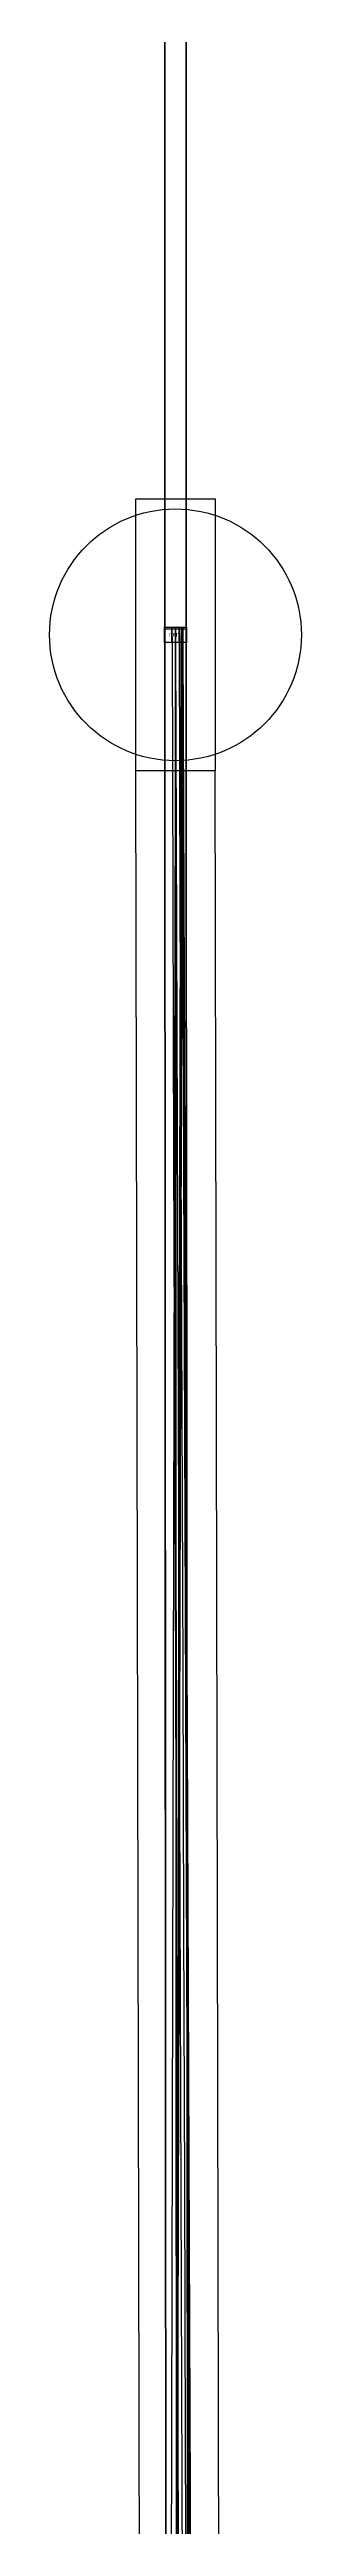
# Model space of a CAD drawing. Header units: millimetres. Extents: x 0 to 3047020, y 0 to 3043599.
# Drawn here: x 19098 to 21598, y 24592 to 49184 of the extents above; entities that cross this region are included whole.
import ezdxf

# ---------------------------------------------------------------- set-up
doc = ezdxf.new("R2010")
doc.units = ezdxf.units.MM
for name, color, linetype in [('main_beam', 1, 'Continuous'), ('main_beam_width', 6, 'Continuous'), ('Mirrors', 7, 'Continuous'), ('poxpoy_beam', 5, 'Continuous'), ('poxpoy_beam_width', 4, 'Continuous'), ('stray_beam', 3, 'Continuous'), ('text', 7, 'Continuous'), ('Vacuum', 7, 'Continuous')]:
    doc.layers.add(name, color=color, linetype=linetype)
doc.styles.add('VCDSTYLE03', font='txt')

msp = doc.modelspace()

# ---------------------------------------------------------------- linework, layer by layer
at = {"layer": 'main_beam', "color": 5}
for p, q in [((20348, 43448), (20348, 43298)), ((20348, 43298), (20348, 43448)), ((20348, 43448), (20348, 43298)), ((20348, 43298), (20362, 20226)), ((20348, 43298), (20362, 20226)), ((20362, 20226), (20348, 43298))]:
    msp.add_line(p, q, dxfattribs=at)
at = {"layer": 'main_beam_width', "color": 5}
for points in [[(20242, 43448), (20247, 122396), (20251, 201343), (20255, 280290), (20260, 359238), (20264, 438185), (20268, 517133), (20272, 596080), (20276, 675027), (20279, 753975), (20283, 832922), (20286, 911869), (20289, 990817), (20292, 1069764), (20294, 1148711), (20296, 1227659), (20298, 1306606), (20299, 1385554), (20300, 1464501), (20300, 1543448), (20300, 1622396)], [(20455, 43448), (20450, 122396), (20446, 201343), (20441, 280290), (20437, 359238), (20433, 438185), (20429, 517133), (20425, 596080), (20421, 675027), (20418, 753975), (20414, 832922), (20411, 911869), (20408, 990817), (20405, 1069764), (20403, 1148711), (20401, 1227659), (20399, 1306606), (20398, 1385554), (20397, 1464501), (20397, 1543448), (20397, 1622396)], [(20243, 43448), (20247, 124529), (20252, 205611), (20256, 286692), (20260, 367773), (20264, 448854), (20268, 529935), (20272, 611016), (20276, 692097), (20280, 773178), (20283, 854259), (20287, 935340), (20290, 1016421), (20292, 1097502), (20295, 1178583), (20297, 1259665), (20298, 1340746), (20299, 1421827), (20300, 1502908), (20300, 1583989)], [(20454, 43448), (20450, 124529), (20445, 205611), (20441, 286692), (20437, 367773), (20433, 448854), (20429, 529935), (20425, 611016), (20421, 692097), (20417, 773178), (20414, 854259), (20410, 935340), (20407, 1016421), (20405, 1097502), (20402, 1178583), (20400, 1259665), (20399, 1340746), (20398, 1421827), (20397, 1502908), (20397, 1583989)], [(20300, 1543448), (20300, 1460115), (20299, 1376782), (20297, 1293448), (20296, 1210115), (20293, 1126782), (20291, 1043448), (20288, 960115), (20284, 876782), (20281, 793448), (20277, 710115), (20273, 626782), (20269, 543448), (20265, 460115), (20261, 376782), (20256, 293448), (20252, 210115), (20247, 126782), (20243, 43448)], [(20397, 1543448), (20397, 1460115), (20398, 1376782), (20400, 1293448), (20401, 1210115), (20404, 1126782), (20406, 1043448), (20409, 960115), (20413, 876782), (20416, 793448), (20420, 710115), (20424, 626782), (20428, 543448), (20432, 460115), (20436, 376782), (20441, 293448), (20445, 210115), (20450, 126782), (20454, 43448)], [(20242, 43298), (20242, 43315), (20242, 43332), (20242, 43348), (20242, 43365), (20242, 43382), (20242, 43398), (20242, 43415), (20242, 43432), (20242, 43448)], [(20242, 43448), (20242, 43432), (20242, 43415), (20242, 43398), (20242, 43382), (20242, 43365), (20242, 43348), (20242, 43332), (20242, 43315), (20242, 43298)], [(20243, 43448), (20243, 43432), (20243, 43415), (20243, 43398), (20243, 43382), (20243, 43365), (20243, 43348), (20243, 43332), (20243, 43315), (20243, 43298)], [(20454, 43448), (20454, 43432), (20454, 43415), (20454, 43398), (20454, 43382), (20454, 43365), (20454, 43348), (20454, 43332), (20454, 43315), (20454, 43298)], [(20455, 43298), (20455, 43315), (20455, 43332), (20455, 43348), (20455, 43365), (20455, 43382), (20455, 43398), (20455, 43415), (20455, 43432), (20455, 43448)], [(20455, 43448), (20455, 43432), (20455, 43415), (20455, 43398), (20455, 43382), (20455, 43365), (20455, 43348), (20455, 43332), (20455, 43315), (20455, 43298)]]:
    msp.add_lwpolyline(points, dxfattribs=at)
at = {"layer": 'main_beam_width', "color": 2}
for points in [[(20242, 43298), (20244, 40723), (20245, 38147), (20246, 35572), (20247, 32996), (20249, 30420), (20250, 27845), (20251, 25269), (20253, 22694), (20254, 20118)], [(20254, 20118), (20253, 22694), (20251, 25269), (20250, 27845), (20249, 30420), (20247, 32996), (20246, 35572), (20245, 38147), (20244, 40723), (20242, 43298)], [(20243, 43298), (20244, 40723), (20245, 38147), (20246, 35572), (20248, 32996), (20249, 30421), (20250, 27845), (20251, 25269), (20253, 22694), (20254, 20118)], [(20454, 43298), (20456, 40747), (20458, 38195), (20460, 35644), (20461, 33092), (20463, 30541), (20465, 27989), (20467, 25438), (20468, 22886), (20470, 20334)], [(20455, 43298), (20456, 40747), (20458, 38195), (20460, 35644), (20462, 33092), (20463, 30541), (20465, 27989), (20467, 25438), (20469, 22886), (20470, 20335)], [(20470, 20335), (20469, 22886), (20467, 25438), (20465, 27989), (20463, 30541), (20462, 33092), (20460, 35644), (20458, 38195), (20456, 40747), (20455, 43298)]]:
    msp.add_lwpolyline(points, dxfattribs=at)
at = {"layer": 'Mirrors', "color": 5}
for p, q in [((20238, 43298), (20238, 43448)), ((20238, 43433), (20458, 43433)), ((20458, 43298), (20238, 43298)), ((20458, 43448), (20458, 43298))]:
    msp.add_line(p, q, dxfattribs=at)
msp.add_lwpolyline([(20238, 43448), (20242, 43448), (20246, 43448), (20250, 43448), (20254, 43448), (20257, 43448), (20261, 43448), (20265, 43448), (20269, 43448), (20273, 43448), (20276, 43448), (20280, 43448), (20284, 43448), (20288, 43448), (20292, 43448), (20295, 43448), (20299, 43448), (20303, 43448), (20307, 43448), (20311, 43448), (20314, 43448), (20318, 43448), (20322, 43448), (20326, 43448), (20330, 43448), (20333, 43448), (20337, 43448), (20341, 43448), (20345, 43448), (20348, 43448), (20352, 43448), (20356, 43448), (20360, 43448), (20364, 43448), (20367, 43448), (20371, 43448), (20375, 43448), (20379, 43448), (20383, 43448), (20386, 43448), (20390, 43448), (20394, 43448), (20398, 43448), (20402, 43448), (20405, 43448), (20409, 43448), (20413, 43448), (20417, 43448), (20421, 43448), (20424, 43448), (20428, 43448), (20432, 43448), (20436, 43448), (20440, 43448), (20443, 43448), (20447, 43448), (20451, 43448), (20455, 43448), (20458, 43448)], dxfattribs=at)
at = {"layer": 'poxpoy_beam', "color": 5}
for p, q in [((20348, 43298), (20349, 43448)), ((20349, 43448), (20349, 43298)), ((20349, 43298), (20426, 20290))]:
    msp.add_line(p, q, dxfattribs=at)
at = {"layer": 'poxpoy_beam_width', "color": 5}
for points in [[(20313, 43298), (20313, 43315), (20313, 43332), (20313, 43348), (20313, 43365), (20313, 43382), (20313, 43398), (20313, 43415), (20313, 43432), (20313, 43448)], [(20313, 43448), (20313, 43432), (20313, 43415), (20313, 43398), (20313, 43382), (20313, 43365), (20314, 43348), (20314, 43332), (20314, 43315), (20314, 43298)], [(20384, 43298), (20384, 43315), (20384, 43332), (20384, 43348), (20384, 43365), (20384, 43382), (20384, 43398), (20384, 43415), (20384, 43432), (20384, 43448)]]:
    msp.add_lwpolyline(points, dxfattribs=at)
at = {"layer": 'poxpoy_beam_width', "color": 6}
for points in [[(20314, 43298), (20322, 40738), (20330, 38177), (20339, 35616), (20347, 33056), (20355, 30495), (20364, 27935), (20372, 25374), (20380, 22813), (20388, 20253)], [(20384, 43448), (20384, 43432), (20384, 43415), (20384, 43398), (20384, 43382), (20384, 43365), (20384, 43348), (20384, 43332), (20384, 43315), (20384, 43298)], [(20384, 43298), (20393, 40746), (20402, 38194), (20411, 35641), (20420, 33089), (20428, 30537), (20437, 27985), (20446, 25432), (20455, 22880), (20463, 20328)]]:
    msp.add_lwpolyline(points, dxfattribs=at)
at = {"layer": 'stray_beam', "color": 5}
for p, q in [((20348, 43298), (20298, 20163)), ((20347, 20211), (20406, 43298)), ((20348, 43298), (20349, 43448)), ((20348, 43298), (20349, 43448)), ((20349, 43448), (20349, 43298)), ((20349, 43448), (20349, 43298)), ((20349, 43298), (20426, 20290)), ((20349, 20213), (20410, 43298)), ((20349, 20213), (20410, 43298)), ((20349, 43298), (20426, 20290)), ((20355, 20219), (20416, 43298)), ((20357, 20221), (20420, 43298)), ((20357, 20221), (20420, 43298)), ((20406, 43298), (20407, 43448)), ((20407, 43448), (20407, 43298)), ((20407, 43298), (20496, 20360)), ((20410, 43448), (20411, 43298)), ((20410, 43298), (20410, 43448)), ((20410, 43448), (20411, 43298)), ((20410, 43298), (20410, 43448)), ((20411, 43298), (20502, 20356)), ((20411, 43298), (20502, 20356)), ((20416, 43298), (20417, 43448)), ((20417, 43448), (20417, 43298)), ((20417, 43298), (20508, 20349)), ((20420, 43298), (20421, 43448)), ((20420, 43298), (20421, 43448)), ((20421, 43448), (20421, 43298)), ((20421, 43448), (20421, 43298)), ((20421, 43298), (20514, 20343)), ((20421, 43298), (20514, 20343))]:
    msp.add_line(p, q, dxfattribs=at)
at = {"layer": 'Vacuum', "color": 5}
for p, q in [((19998, 21048), (19956, 42023)), ((20783, 21048), (20741, 42023))]:
    msp.add_line(p, q, dxfattribs=at)
msp.add_lwpolyline([(19956, 44723), (20741, 44723), (20741, 42023), (19956, 42023), (19956, 44723)], dxfattribs=at)
msp.add_circle((20348, 43373), 1250, dxfattribs=at)

# ---------------------------------------------------------------- texts
at = {"layer": 'text', "color": 5, "style": 'VCDSTYLE03', "width": 0.98}
for s, height, p in [('ITMY', 37.5, (20279, 43355)), ('ITMY:s2 P=3.99E-11 ', 1, (20348, 43438)), ('ITMY:s2 P=2.50E-01 ', 1, (20348, 43438)), ('ITMY:s1 P=2.50E+02 ', 1, (20348, 43438)), ('ITMY:s3 P=1.24E-01 ', 1, (20348, 43438)), ('BS:r1 P=2.50E+02 ', 1, (20348, 43288)), ('Beam P=1.25E+05 ', 1, (20350, 43458)), ('ITMY:s3 P=3.96E-11 ', 1, (20350, 43308)), ('ITMY:s1 P=5.00E+02 ', 1, (20350, 43308)), ('ITMY:s3 P=2.48E-01 ', 1, (20350, 43308)), ('ITMY:s4 P=1.24E-01 ', 1, (20350, 43308)), ('ITMY:s2 P=2.49E+02 ', 1, (20350, 43308)), ('ITMY:s1 P=3.12E-02 ', 1, (20406, 43438)), ('BS:t1 P=3.12E-02 ', 1, (20406, 43288)), ('ITMY:s2 P=3.11E-02 ', 1, (20408, 43308)), ('BS:t1 P=6.19E-02 ', 1, (20409, 43288)), ('BS:t1 P=3.09E-02 ', 1, (20409, 43288)), ('ITMY:s1 P=6.19E-02 ', 1, (20410, 43438)), ('ITMY:s1 P=3.09E-02 ', 1, (20410, 43438)), ('ITMY:s2 P=6.16E-02 ', 1, (20412, 43308)), ('ITMY:s2 P=3.08E-02 ', 1, (20412, 43308)), ('ITMY:s1 P=3.12E-02 ', 1, (20416, 43438)), ('BS:r1 P=3.12E-02 ', 1, (20416, 43288)), ('ITMY:s2 P=3.11E-02 ', 1, (20418, 43308)), ('ITMY:s1 P=6.19E-02 ', 1, (20420, 43438)), ('ITMY:s1 P=3.09E-02 ', 1, (20420, 43438)), ('BS:r1 P=6.19E-02 ', 1, (20419, 43288)), ('BS:r1 P=3.09E-02 ', 1, (20419, 43288)), ('ITMY:s2 P=6.16E-02 ', 1, (20422, 43308)), ('ITMY:s2 P=3.08E-02 ', 1, (20422, 43308))]:
    msp.add_text(s, height=height, dxfattribs=at).set_placement(p)

doc.saveas('drawing.dxf')
